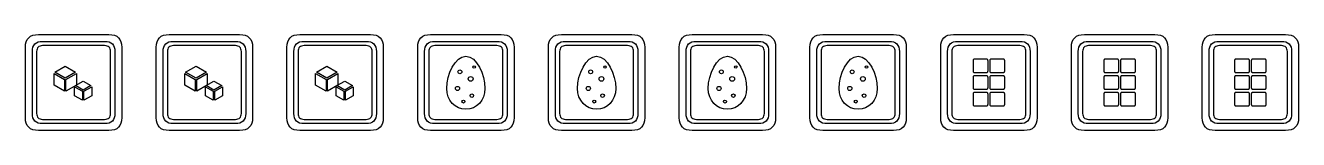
# Model space of a CAD drawing. Extents: x 4 to 289, y 4 to 30.
# Drawn here: x 140.8 to 288.8, y 19.2 to 30.4 of the extents above; entities that cross this region are included whole.
import ezdxf

# ---------------------------------------------------------------- set-up
doc = ezdxf.new("R2010")
doc.units = 0
doc.layers.add('CUT', color=1, linetype='CONTINUOUS')
doc.layers.add('RASTER', color=7, linetype='CONTINUOUS')

msp = doc.modelspace()

# ---------------------------------------------------------------- linework, layer by layer
at = {"layer": 'CUT'}
for points in [[(140.8, 28.9), (140.823, 29.252), (140.894, 29.556), (141.011, 29.814), (141.175, 30.025), (141.386, 30.189), (141.644, 30.306), (141.948, 30.377), (142.3, 30.4), (150.5, 30.4), (150.852, 30.377), (151.156, 30.306), (151.414, 30.189), (151.625, 30.025), (151.789, 29.814), (151.906, 29.556), (151.977, 29.252), (152, 28.9), (152, 20.7), (151.977, 20.348), (151.906, 20.044), (151.789, 19.786), (151.625, 19.575), (151.414, 19.411), (151.156, 19.294), (150.852, 19.223), (150.5, 19.2), (142.3, 19.2), (141.948, 19.223), (141.644, 19.294), (141.386, 19.411), (141.175, 19.575), (141.011, 19.786), (140.894, 20.044), (140.823, 20.348), (140.8, 20.7)], [(156, 28.9), (156.023, 29.252), (156.094, 29.556), (156.211, 29.814), (156.375, 30.025), (156.586, 30.189), (156.844, 30.306), (157.148, 30.377), (157.5, 30.4), (165.7, 30.4), (166.052, 30.377), (166.356, 30.306), (166.614, 30.189), (166.825, 30.025), (166.989, 29.814), (167.106, 29.556), (167.177, 29.252), (167.2, 28.9), (167.2, 20.7), (167.177, 20.348), (167.106, 20.044), (166.989, 19.786), (166.825, 19.575), (166.614, 19.411), (166.356, 19.294), (166.052, 19.223), (165.7, 19.2), (157.5, 19.2), (157.148, 19.223), (156.844, 19.294), (156.586, 19.411), (156.375, 19.575), (156.211, 19.786), (156.094, 20.044), (156.023, 20.348), (156, 20.7)], [(171.2, 28.9), (171.223, 29.252), (171.294, 29.556), (171.411, 29.814), (171.575, 30.025), (171.786, 30.189), (172.044, 30.306), (172.348, 30.377), (172.7, 30.4), (180.9, 30.4), (181.252, 30.377), (181.556, 30.306), (181.814, 30.189), (182.025, 30.025), (182.189, 29.814), (182.306, 29.556), (182.377, 29.252), (182.4, 28.9), (182.4, 20.7), (182.377, 20.348), (182.306, 20.044), (182.189, 19.786), (182.025, 19.575), (181.814, 19.411), (181.556, 19.294), (181.252, 19.223), (180.9, 19.2), (172.7, 19.2), (172.348, 19.223), (172.044, 19.294), (171.786, 19.411), (171.575, 19.575), (171.411, 19.786), (171.294, 20.044), (171.223, 20.348), (171.2, 20.7)], [(186.4, 28.9), (186.423, 29.252), (186.494, 29.556), (186.611, 29.814), (186.775, 30.025), (186.986, 30.189), (187.244, 30.306), (187.548, 30.377), (187.9, 30.4), (196.1, 30.4), (196.452, 30.377), (196.756, 30.306), (197.014, 30.189), (197.225, 30.025), (197.389, 29.814), (197.506, 29.556), (197.577, 29.252), (197.6, 28.9), (197.6, 20.7), (197.577, 20.348), (197.506, 20.044), (197.389, 19.786), (197.225, 19.575), (197.014, 19.411), (196.756, 19.294), (196.452, 19.223), (196.1, 19.2), (187.9, 19.2), (187.548, 19.223), (187.244, 19.294), (186.986, 19.411), (186.775, 19.575), (186.611, 19.786), (186.494, 20.044), (186.423, 20.348), (186.4, 20.7)], [(201.6, 28.9), (201.623, 29.252), (201.694, 29.556), (201.811, 29.814), (201.975, 30.025), (202.186, 30.189), (202.444, 30.306), (202.748, 30.377), (203.1, 30.4), (211.3, 30.4), (211.652, 30.377), (211.956, 30.306), (212.214, 30.189), (212.425, 30.025), (212.589, 29.814), (212.706, 29.556), (212.777, 29.252), (212.8, 28.9), (212.8, 20.7), (212.777, 20.348), (212.706, 20.044), (212.589, 19.786), (212.425, 19.575), (212.214, 19.411), (211.956, 19.294), (211.652, 19.223), (211.3, 19.2), (203.1, 19.2), (202.748, 19.223), (202.444, 19.294), (202.186, 19.411), (201.975, 19.575), (201.811, 19.786), (201.694, 20.044), (201.623, 20.348), (201.6, 20.7)], [(216.8, 28.9), (216.823, 29.252), (216.894, 29.556), (217.011, 29.814), (217.175, 30.025), (217.386, 30.189), (217.644, 30.306), (217.948, 30.377), (218.3, 30.4), (226.5, 30.4), (226.852, 30.377), (227.156, 30.306), (227.414, 30.189), (227.625, 30.025), (227.789, 29.814), (227.906, 29.556), (227.977, 29.252), (228, 28.9), (228, 20.7), (227.977, 20.348), (227.906, 20.044), (227.789, 19.786), (227.625, 19.575), (227.414, 19.411), (227.156, 19.294), (226.852, 19.223), (226.5, 19.2), (218.3, 19.2), (217.948, 19.223), (217.644, 19.294), (217.386, 19.411), (217.175, 19.575), (217.011, 19.786), (216.894, 20.044), (216.823, 20.348), (216.8, 20.7)], [(232, 28.9), (232.023, 29.252), (232.094, 29.556), (232.211, 29.814), (232.375, 30.025), (232.586, 30.189), (232.844, 30.306), (233.148, 30.377), (233.5, 30.4), (241.7, 30.4), (242.052, 30.377), (242.356, 30.306), (242.614, 30.189), (242.825, 30.025), (242.989, 29.814), (243.106, 29.556), (243.177, 29.252), (243.2, 28.9), (243.2, 20.7), (243.177, 20.348), (243.106, 20.044), (242.989, 19.786), (242.825, 19.575), (242.614, 19.411), (242.356, 19.294), (242.052, 19.223), (241.7, 19.2), (233.5, 19.2), (233.148, 19.223), (232.844, 19.294), (232.586, 19.411), (232.375, 19.575), (232.211, 19.786), (232.094, 20.044), (232.023, 20.348), (232, 20.7)], [(247.2, 28.9), (247.223, 29.252), (247.294, 29.556), (247.411, 29.814), (247.575, 30.025), (247.786, 30.189), (248.044, 30.306), (248.348, 30.377), (248.7, 30.4), (256.9, 30.4), (257.252, 30.377), (257.556, 30.306), (257.814, 30.189), (258.025, 30.025), (258.189, 29.814), (258.306, 29.556), (258.377, 29.252), (258.4, 28.9), (258.4, 20.7), (258.377, 20.348), (258.306, 20.044), (258.189, 19.786), (258.025, 19.575), (257.814, 19.411), (257.556, 19.294), (257.252, 19.223), (256.9, 19.2), (248.7, 19.2), (248.348, 19.223), (248.044, 19.294), (247.786, 19.411), (247.575, 19.575), (247.411, 19.786), (247.294, 20.044), (247.223, 20.348), (247.2, 20.7)], [(262.4, 28.9), (262.423, 29.252), (262.494, 29.556), (262.611, 29.814), (262.775, 30.025), (262.986, 30.189), (263.244, 30.306), (263.548, 30.377), (263.9, 30.4), (272.1, 30.4), (272.452, 30.377), (272.756, 30.306), (273.014, 30.189), (273.225, 30.025), (273.389, 29.814), (273.506, 29.556), (273.577, 29.252), (273.6, 28.9), (273.6, 20.7), (273.577, 20.348), (273.506, 20.044), (273.389, 19.786), (273.225, 19.575), (273.014, 19.411), (272.756, 19.294), (272.452, 19.223), (272.1, 19.2), (263.9, 19.2), (263.548, 19.223), (263.244, 19.294), (262.986, 19.411), (262.775, 19.575), (262.611, 19.786), (262.494, 20.044), (262.423, 20.348), (262.4, 20.7)], [(277.6, 28.9), (277.623, 29.252), (277.694, 29.556), (277.811, 29.814), (277.975, 30.025), (278.186, 30.189), (278.444, 30.306), (278.748, 30.377), (279.1, 30.4), (287.3, 30.4), (287.652, 30.377), (287.956, 30.306), (288.214, 30.189), (288.425, 30.025), (288.589, 29.814), (288.706, 29.556), (288.777, 29.252), (288.8, 28.9), (288.8, 20.7), (288.777, 20.348), (288.706, 20.044), (288.589, 19.786), (288.425, 19.575), (288.214, 19.411), (287.956, 19.294), (287.652, 19.223), (287.3, 19.2), (279.1, 19.2), (278.748, 19.223), (278.444, 19.294), (278.186, 19.411), (277.975, 19.575), (277.811, 19.786), (277.694, 20.044), (277.623, 20.348), (277.6, 20.7)]]:
    msp.add_lwpolyline(points, close=True, dxfattribs=at)
at = {"layer": 'RASTER'}
for points in [[(141.6, 28.4), (141.619, 28.681), (141.675, 28.925), (141.769, 29.131), (141.9, 29.3), (142.069, 29.431), (142.275, 29.525), (142.519, 29.581), (142.8, 29.6), (150, 29.6), (150.281, 29.581), (150.525, 29.525), (150.731, 29.431), (150.9, 29.3), (151.031, 29.131), (151.125, 28.925), (151.181, 28.681), (151.2, 28.4), (151.2, 21.2), (151.181, 20.919), (151.125, 20.675), (151.031, 20.469), (150.9, 20.3), (150.731, 20.169), (150.525, 20.075), (150.281, 20.019), (150, 20), (142.8, 20), (142.519, 20.019), (142.275, 20.075), (142.069, 20.169), (141.9, 20.3), (141.769, 20.469), (141.675, 20.675), (141.619, 20.919), (141.6, 21.2)], [(156.8, 28.4), (156.819, 28.681), (156.875, 28.925), (156.969, 29.131), (157.1, 29.3), (157.269, 29.431), (157.475, 29.525), (157.719, 29.581), (158, 29.6), (165.2, 29.6), (165.481, 29.581), (165.725, 29.525), (165.931, 29.431), (166.1, 29.3), (166.231, 29.131), (166.325, 28.925), (166.381, 28.681), (166.4, 28.4), (166.4, 21.2), (166.381, 20.919), (166.325, 20.675), (166.231, 20.469), (166.1, 20.3), (165.931, 20.169), (165.725, 20.075), (165.481, 20.019), (165.2, 20), (158, 20), (157.719, 20.019), (157.475, 20.075), (157.269, 20.169), (157.1, 20.3), (156.969, 20.469), (156.875, 20.675), (156.819, 20.919), (156.8, 21.2)], [(172, 28.4), (172.019, 28.681), (172.075, 28.925), (172.169, 29.131), (172.3, 29.3), (172.469, 29.431), (172.675, 29.525), (172.919, 29.581), (173.2, 29.6), (180.4, 29.6), (180.681, 29.581), (180.925, 29.525), (181.131, 29.431), (181.3, 29.3), (181.431, 29.131), (181.525, 28.925), (181.581, 28.681), (181.6, 28.4), (181.6, 21.2), (181.581, 20.919), (181.525, 20.675), (181.431, 20.469), (181.3, 20.3), (181.131, 20.169), (180.925, 20.075), (180.681, 20.019), (180.4, 20), (173.2, 20), (172.919, 20.019), (172.675, 20.075), (172.469, 20.169), (172.3, 20.3), (172.169, 20.469), (172.075, 20.675), (172.019, 20.919), (172, 21.2)], [(187.2, 28.4), (187.219, 28.681), (187.275, 28.925), (187.369, 29.131), (187.5, 29.3), (187.669, 29.431), (187.875, 29.525), (188.119, 29.581), (188.4, 29.6), (195.6, 29.6), (195.881, 29.581), (196.125, 29.525), (196.331, 29.431), (196.5, 29.3), (196.631, 29.131), (196.725, 28.925), (196.781, 28.681), (196.8, 28.4), (196.8, 21.2), (196.781, 20.919), (196.725, 20.675), (196.631, 20.469), (196.5, 20.3), (196.331, 20.169), (196.125, 20.075), (195.881, 20.019), (195.6, 20), (188.4, 20), (188.119, 20.019), (187.875, 20.075), (187.669, 20.169), (187.5, 20.3), (187.369, 20.469), (187.275, 20.675), (187.219, 20.919), (187.2, 21.2)], [(202.4, 28.4), (202.419, 28.681), (202.475, 28.925), (202.569, 29.131), (202.7, 29.3), (202.869, 29.431), (203.075, 29.525), (203.319, 29.581), (203.6, 29.6), (210.8, 29.6), (211.081, 29.581), (211.325, 29.525), (211.531, 29.431), (211.7, 29.3), (211.831, 29.131), (211.925, 28.925), (211.981, 28.681), (212, 28.4), (212, 21.2), (211.981, 20.919), (211.925, 20.675), (211.831, 20.469), (211.7, 20.3), (211.531, 20.169), (211.325, 20.075), (211.081, 20.019), (210.8, 20), (203.6, 20), (203.319, 20.019), (203.075, 20.075), (202.869, 20.169), (202.7, 20.3), (202.569, 20.469), (202.475, 20.675), (202.419, 20.919), (202.4, 21.2)], [(217.6, 28.4), (217.619, 28.681), (217.675, 28.925), (217.769, 29.131), (217.9, 29.3), (218.069, 29.431), (218.275, 29.525), (218.519, 29.581), (218.8, 29.6), (226, 29.6), (226.281, 29.581), (226.525, 29.525), (226.731, 29.431), (226.9, 29.3), (227.031, 29.131), (227.125, 28.925), (227.181, 28.681), (227.2, 28.4), (227.2, 21.2), (227.181, 20.919), (227.125, 20.675), (227.031, 20.469), (226.9, 20.3), (226.731, 20.169), (226.525, 20.075), (226.281, 20.019), (226, 20), (218.8, 20), (218.519, 20.019), (218.275, 20.075), (218.069, 20.169), (217.9, 20.3), (217.769, 20.469), (217.675, 20.675), (217.619, 20.919), (217.6, 21.2)], [(232.8, 28.4), (232.819, 28.681), (232.875, 28.925), (232.969, 29.131), (233.1, 29.3), (233.269, 29.431), (233.475, 29.525), (233.719, 29.581), (234, 29.6), (241.2, 29.6), (241.481, 29.581), (241.725, 29.525), (241.931, 29.431), (242.1, 29.3), (242.231, 29.131), (242.325, 28.925), (242.381, 28.681), (242.4, 28.4), (242.4, 21.2), (242.381, 20.919), (242.325, 20.675), (242.231, 20.469), (242.1, 20.3), (241.931, 20.169), (241.725, 20.075), (241.481, 20.019), (241.2, 20), (234, 20), (233.719, 20.019), (233.475, 20.075), (233.269, 20.169), (233.1, 20.3), (232.969, 20.469), (232.875, 20.675), (232.819, 20.919), (232.8, 21.2)], [(248, 28.4), (248.019, 28.681), (248.075, 28.925), (248.169, 29.131), (248.3, 29.3), (248.469, 29.431), (248.675, 29.525), (248.919, 29.581), (249.2, 29.6), (256.4, 29.6), (256.681, 29.581), (256.925, 29.525), (257.131, 29.431), (257.3, 29.3), (257.431, 29.131), (257.525, 28.925), (257.581, 28.681), (257.6, 28.4), (257.6, 21.2), (257.581, 20.919), (257.525, 20.675), (257.431, 20.469), (257.3, 20.3), (257.131, 20.169), (256.925, 20.075), (256.681, 20.019), (256.4, 20), (249.2, 20), (248.919, 20.019), (248.675, 20.075), (248.469, 20.169), (248.3, 20.3), (248.169, 20.469), (248.075, 20.675), (248.019, 20.919), (248, 21.2)], [(263.2, 28.4), (263.219, 28.681), (263.275, 28.925), (263.369, 29.131), (263.5, 29.3), (263.669, 29.431), (263.875, 29.525), (264.119, 29.581), (264.4, 29.6), (271.6, 29.6), (271.881, 29.581), (272.125, 29.525), (272.331, 29.431), (272.5, 29.3), (272.631, 29.131), (272.725, 28.925), (272.781, 28.681), (272.8, 28.4), (272.8, 21.2), (272.781, 20.919), (272.725, 20.675), (272.631, 20.469), (272.5, 20.3), (272.331, 20.169), (272.125, 20.075), (271.881, 20.019), (271.6, 20), (264.4, 20), (264.119, 20.019), (263.875, 20.075), (263.669, 20.169), (263.5, 20.3), (263.369, 20.469), (263.275, 20.675), (263.219, 20.919), (263.2, 21.2)], [(278.4, 28.4), (278.419, 28.681), (278.475, 28.925), (278.569, 29.131), (278.7, 29.3), (278.869, 29.431), (279.075, 29.525), (279.319, 29.581), (279.6, 29.6), (286.8, 29.6), (287.081, 29.581), (287.325, 29.525), (287.531, 29.431), (287.7, 29.3), (287.831, 29.131), (287.925, 28.925), (287.981, 28.681), (288, 28.4), (288, 21.2), (287.981, 20.919), (287.925, 20.675), (287.831, 20.469), (287.7, 20.3), (287.531, 20.169), (287.325, 20.075), (287.081, 20.019), (286.8, 20), (279.6, 20), (279.319, 20.019), (279.075, 20.075), (278.869, 20.169), (278.7, 20.3), (278.569, 20.469), (278.475, 20.675), (278.419, 20.919), (278.4, 21.2)], [(142.1, 28.4), (142.1, 21.2), (142.111, 21.036), (142.144, 20.894), (142.198, 20.773), (142.275, 20.675), (142.373, 20.598), (142.494, 20.544), (142.636, 20.511), (142.8, 20.5), (150, 20.5), (150.164, 20.511), (150.306, 20.544), (150.427, 20.598), (150.525, 20.675), (150.602, 20.773), (150.656, 20.894), (150.689, 21.036), (150.7, 21.2), (150.7, 28.4), (150.689, 28.564), (150.656, 28.706), (150.602, 28.827), (150.525, 28.925), (150.427, 29.002), (150.306, 29.056), (150.164, 29.089), (150, 29.1), (142.8, 29.1), (142.636, 29.089), (142.494, 29.056), (142.373, 29.002), (142.275, 28.925), (142.198, 28.827), (142.144, 28.706), (142.111, 28.564), (142.1, 28.4)], [(157.3, 28.4), (157.3, 21.2), (157.311, 21.036), (157.344, 20.894), (157.398, 20.773), (157.475, 20.675), (157.573, 20.598), (157.694, 20.544), (157.836, 20.511), (158, 20.5), (165.2, 20.5), (165.364, 20.511), (165.506, 20.544), (165.627, 20.598), (165.725, 20.675), (165.802, 20.773), (165.856, 20.894), (165.889, 21.036), (165.9, 21.2), (165.9, 28.4), (165.889, 28.564), (165.856, 28.706), (165.802, 28.827), (165.725, 28.925), (165.627, 29.002), (165.506, 29.056), (165.364, 29.089), (165.2, 29.1), (158, 29.1), (157.836, 29.089), (157.694, 29.056), (157.573, 29.002), (157.475, 28.925), (157.398, 28.827), (157.344, 28.706), (157.311, 28.564), (157.3, 28.4)], [(172.5, 28.4), (172.5, 21.2), (172.511, 21.036), (172.544, 20.894), (172.598, 20.773), (172.675, 20.675), (172.773, 20.598), (172.894, 20.544), (173.036, 20.511), (173.2, 20.5), (180.4, 20.5), (180.564, 20.511), (180.706, 20.544), (180.827, 20.598), (180.925, 20.675), (181.002, 20.773), (181.056, 20.894), (181.089, 21.036), (181.1, 21.2), (181.1, 28.4), (181.089, 28.564), (181.056, 28.706), (181.002, 28.827), (180.925, 28.925), (180.827, 29.002), (180.706, 29.056), (180.564, 29.089), (180.4, 29.1), (173.2, 29.1), (173.036, 29.089), (172.894, 29.056), (172.773, 29.002), (172.675, 28.925), (172.598, 28.827), (172.544, 28.706), (172.511, 28.564), (172.5, 28.4)], [(187.7, 28.4), (187.7, 21.2), (187.711, 21.036), (187.744, 20.894), (187.798, 20.773), (187.875, 20.675), (187.973, 20.598), (188.094, 20.544), (188.236, 20.511), (188.4, 20.5), (195.6, 20.5), (195.764, 20.511), (195.906, 20.544), (196.027, 20.598), (196.125, 20.675), (196.202, 20.773), (196.256, 20.894), (196.289, 21.036), (196.3, 21.2), (196.3, 28.4), (196.289, 28.564), (196.256, 28.706), (196.202, 28.827), (196.125, 28.925), (196.027, 29.002), (195.906, 29.056), (195.764, 29.089), (195.6, 29.1), (188.4, 29.1), (188.236, 29.089), (188.094, 29.056), (187.973, 29.002), (187.875, 28.925), (187.798, 28.827), (187.744, 28.706), (187.711, 28.564), (187.7, 28.4)], [(202.9, 28.4), (202.9, 21.2), (202.911, 21.036), (202.944, 20.894), (202.998, 20.773), (203.075, 20.675), (203.173, 20.598), (203.294, 20.544), (203.436, 20.511), (203.6, 20.5), (210.8, 20.5), (210.964, 20.511), (211.106, 20.544), (211.227, 20.598), (211.325, 20.675), (211.402, 20.773), (211.456, 20.894), (211.489, 21.036), (211.5, 21.2), (211.5, 28.4), (211.489, 28.564), (211.456, 28.706), (211.402, 28.827), (211.325, 28.925), (211.227, 29.002), (211.106, 29.056), (210.964, 29.089), (210.8, 29.1), (203.6, 29.1), (203.436, 29.089), (203.294, 29.056), (203.173, 29.002), (203.075, 28.925), (202.998, 28.827), (202.944, 28.706), (202.911, 28.564), (202.9, 28.4)], [(218.1, 28.4), (218.1, 21.2), (218.111, 21.036), (218.144, 20.894), (218.198, 20.773), (218.275, 20.675), (218.373, 20.598), (218.494, 20.544), (218.636, 20.511), (218.8, 20.5), (226, 20.5), (226.164, 20.511), (226.306, 20.544), (226.427, 20.598), (226.525, 20.675), (226.602, 20.773), (226.656, 20.894), (226.689, 21.036), (226.7, 21.2), (226.7, 28.4), (226.689, 28.564), (226.656, 28.706), (226.602, 28.827), (226.525, 28.925), (226.427, 29.002), (226.306, 29.056), (226.164, 29.089), (226, 29.1), (218.8, 29.1), (218.636, 29.089), (218.494, 29.056), (218.373, 29.002), (218.275, 28.925), (218.198, 28.827), (218.144, 28.706), (218.111, 28.564), (218.1, 28.4)], [(233.3, 28.4), (233.3, 21.2), (233.311, 21.036), (233.344, 20.894), (233.398, 20.773), (233.475, 20.675), (233.573, 20.598), (233.694, 20.544), (233.836, 20.511), (234, 20.5), (241.2, 20.5), (241.364, 20.511), (241.506, 20.544), (241.627, 20.598), (241.725, 20.675), (241.802, 20.773), (241.856, 20.894), (241.889, 21.036), (241.9, 21.2), (241.9, 28.4), (241.889, 28.564), (241.856, 28.706), (241.802, 28.827), (241.725, 28.925), (241.627, 29.002), (241.506, 29.056), (241.364, 29.089), (241.2, 29.1), (234, 29.1), (233.836, 29.089), (233.694, 29.056), (233.573, 29.002), (233.475, 28.925), (233.398, 28.827), (233.344, 28.706), (233.311, 28.564), (233.3, 28.4)], [(248.5, 28.4), (248.5, 21.2), (248.511, 21.036), (248.544, 20.894), (248.598, 20.773), (248.675, 20.675), (248.773, 20.598), (248.894, 20.544), (249.036, 20.511), (249.2, 20.5), (256.4, 20.5), (256.564, 20.511), (256.706, 20.544), (256.827, 20.598), (256.925, 20.675), (257.002, 20.773), (257.056, 20.894), (257.089, 21.036), (257.1, 21.2), (257.1, 28.4), (257.089, 28.564), (257.056, 28.706), (257.002, 28.827), (256.925, 28.925), (256.827, 29.002), (256.706, 29.056), (256.564, 29.089), (256.4, 29.1), (249.2, 29.1), (249.036, 29.089), (248.894, 29.056), (248.773, 29.002), (248.675, 28.925), (248.598, 28.827), (248.544, 28.706), (248.511, 28.564), (248.5, 28.4)], [(263.7, 28.4), (263.7, 21.2), (263.711, 21.036), (263.744, 20.894), (263.798, 20.773), (263.875, 20.675), (263.973, 20.598), (264.094, 20.544), (264.236, 20.511), (264.4, 20.5), (271.6, 20.5), (271.764, 20.511), (271.906, 20.544), (272.027, 20.598), (272.125, 20.675), (272.202, 20.773), (272.256, 20.894), (272.289, 21.036), (272.3, 21.2), (272.3, 28.4), (272.289, 28.564), (272.256, 28.706), (272.202, 28.827), (272.125, 28.925), (272.027, 29.002), (271.906, 29.056), (271.764, 29.089), (271.6, 29.1), (264.4, 29.1), (264.236, 29.089), (264.094, 29.056), (263.973, 29.002), (263.875, 28.925), (263.798, 28.827), (263.744, 28.706), (263.711, 28.564), (263.7, 28.4)], [(278.9, 28.4), (278.9, 21.2), (278.911, 21.036), (278.944, 20.894), (278.998, 20.773), (279.075, 20.675), (279.173, 20.598), (279.294, 20.544), (279.436, 20.511), (279.6, 20.5), (286.8, 20.5), (286.964, 20.511), (287.106, 20.544), (287.227, 20.598), (287.325, 20.675), (287.402, 20.773), (287.456, 20.894), (287.489, 21.036), (287.5, 21.2), (287.5, 28.4), (287.489, 28.564), (287.456, 28.706), (287.402, 28.827), (287.325, 28.925), (287.227, 29.002), (287.106, 29.056), (286.964, 29.089), (286.8, 29.1), (279.6, 29.1), (279.436, 29.089), (279.294, 29.056), (279.173, 29.002), (279.075, 28.925), (278.998, 28.827), (278.944, 28.706), (278.911, 28.564), (278.9, 28.4)], [(145.428, 26.703), (146.636, 26.008), (145.428, 25.314), (144.22, 26.008)], [(160.628, 26.703), (161.836, 26.008), (160.628, 25.314), (159.42, 26.008)], [(175.828, 26.703), (177.036, 26.008), (175.828, 25.314), (174.62, 26.008)], [(192, 27.855), (192.454, 27.763), (192.875, 27.504), (193.252, 27.108), (193.58, 26.605), (193.849, 26.024), (194.051, 25.395), (194.178, 24.745), (194.222, 24.106), (194.178, 23.602), (194.051, 23.14), (193.849, 22.726), (193.58, 22.37), (193.252, 22.078), (192.875, 21.86), (192.454, 21.723), (192, 21.675), (191.546, 21.723), (191.125, 21.86), (190.748, 22.078), (190.42, 22.37), (190.151, 22.726), (189.949, 23.14), (189.822, 23.602), (189.778, 24.106), (189.822, 24.745), (189.949, 25.395), (190.151, 26.024), (190.42, 26.605), (190.748, 27.108), (191.125, 27.504), (191.546, 27.763), (192, 27.855)], [(207.2, 27.855), (207.654, 27.763), (208.075, 27.504), (208.452, 27.108), (208.78, 26.605), (209.049, 26.024), (209.251, 25.395), (209.378, 24.745), (209.422, 24.106), (209.378, 23.602), (209.251, 23.14), (209.049, 22.726), (208.78, 22.37), (208.452, 22.078), (208.075, 21.86), (207.654, 21.723), (207.2, 21.675), (206.746, 21.723), (206.325, 21.86), (205.948, 22.078), (205.62, 22.37), (205.351, 22.726), (205.149, 23.14), (205.022, 23.602), (204.978, 24.106), (205.022, 24.745), (205.149, 25.395), (205.351, 26.024), (205.62, 26.605), (205.948, 27.108), (206.325, 27.504), (206.746, 27.763), (207.2, 27.855)], [(222.4, 27.855), (222.854, 27.763), (223.275, 27.504), (223.652, 27.108), (223.98, 26.605), (224.249, 26.024), (224.451, 25.395), (224.578, 24.745), (224.622, 24.106), (224.578, 23.602), (224.451, 23.14), (224.249, 22.726), (223.98, 22.37), (223.652, 22.078), (223.275, 21.86), (222.854, 21.723), (222.4, 21.675), (221.946, 21.723), (221.525, 21.86), (221.148, 22.078), (220.82, 22.37), (220.551, 22.726), (220.349, 23.14), (220.222, 23.602), (220.178, 24.106), (220.222, 24.745), (220.349, 25.395), (220.551, 26.024), (220.82, 26.605), (221.148, 27.108), (221.525, 27.504), (221.946, 27.763), (222.4, 27.855)], [(237.6, 27.855), (238.054, 27.763), (238.475, 27.504), (238.852, 27.108), (239.18, 26.605), (239.449, 26.024), (239.651, 25.395), (239.778, 24.745), (239.822, 24.106), (239.778, 23.602), (239.651, 23.14), (239.449, 22.726), (239.18, 22.37), (238.852, 22.078), (238.475, 21.86), (238.054, 21.723), (237.6, 21.675), (237.146, 21.723), (236.725, 21.86), (236.348, 22.078), (236.02, 22.37), (235.751, 22.726), (235.549, 23.14), (235.422, 23.602), (235.378, 24.106), (235.422, 24.745), (235.549, 25.395), (235.751, 26.024), (236.02, 26.605), (236.348, 27.108), (236.725, 27.504), (237.146, 27.763), (237.6, 27.855)], [(250.995, 27.369), (250.998, 27.418), (251.008, 27.46), (251.024, 27.496), (251.047, 27.526), (251.076, 27.548), (251.112, 27.565), (251.154, 27.574), (251.203, 27.578), (252.453, 27.578), (252.502, 27.574), (252.544, 27.565), (252.58, 27.548), (252.609, 27.526), (252.632, 27.496), (252.648, 27.46), (252.658, 27.418), (252.661, 27.369), (252.661, 26.119), (252.658, 26.071), (252.648, 26.028), (252.632, 25.992), (252.609, 25.963), (252.58, 25.94), (252.544, 25.924), (252.502, 25.914), (252.453, 25.911), (251.203, 25.911), (251.154, 25.914), (251.112, 25.924), (251.076, 25.94), (251.047, 25.963), (251.024, 25.992), (251.008, 26.028), (250.998, 26.071), (250.995, 26.119)], [(252.939, 27.369), (252.942, 27.418), (252.952, 27.46), (252.968, 27.496), (252.991, 27.526), (253.02, 27.548), (253.056, 27.565), (253.098, 27.574), (253.147, 27.578), (254.397, 27.578), (254.446, 27.574), (254.488, 27.565), (254.524, 27.548), (254.553, 27.526), (254.576, 27.496), (254.592, 27.46), (254.602, 27.418), (254.605, 27.369), (254.605, 26.119), (254.602, 26.071), (254.592, 26.028), (254.576, 25.992), (254.553, 25.963), (254.524, 25.94), (254.488, 25.924), (254.446, 25.914), (254.397, 25.911), (253.147, 25.911), (253.098, 25.914), (253.056, 25.924), (253.02, 25.94), (252.991, 25.963), (252.968, 25.992), (252.952, 26.028), (252.942, 26.071), (252.939, 26.119)], [(266.195, 27.369), (266.198, 27.418), (266.208, 27.46), (266.224, 27.496), (266.247, 27.526), (266.276, 27.548), (266.312, 27.565), (266.354, 27.574), (266.403, 27.578), (267.653, 27.578), (267.702, 27.574), (267.744, 27.565), (267.78, 27.548), (267.809, 27.526), (267.832, 27.496), (267.848, 27.46), (267.858, 27.418), (267.861, 27.369), (267.861, 26.119), (267.858, 26.071), (267.848, 26.028), (267.832, 25.992), (267.809, 25.963), (267.78, 25.94), (267.744, 25.924), (267.702, 25.914), (267.653, 25.911), (266.403, 25.911), (266.354, 25.914), (266.312, 25.924), (266.276, 25.94), (266.247, 25.963), (266.224, 25.992), (266.208, 26.028), (266.198, 26.071), (266.195, 26.119)], [(268.139, 27.369), (268.142, 27.418), (268.152, 27.46), (268.168, 27.496), (268.191, 27.526), (268.22, 27.548), (268.256, 27.565), (268.298, 27.574), (268.347, 27.578), (269.597, 27.578), (269.646, 27.574), (269.688, 27.565), (269.724, 27.548), (269.753, 27.526), (269.776, 27.496), (269.792, 27.46), (269.802, 27.418), (269.805, 27.369), (269.805, 26.119), (269.802, 26.071), (269.792, 26.028), (269.776, 25.992), (269.753, 25.963), (269.724, 25.94), (269.688, 25.924), (269.646, 25.914), (269.597, 25.911), (268.347, 25.911), (268.298, 25.914), (268.256, 25.924), (268.22, 25.94), (268.191, 25.963), (268.168, 25.992), (268.152, 26.028), (268.142, 26.071), (268.139, 26.119)], [(281.395, 27.369), (281.398, 27.418), (281.408, 27.46), (281.424, 27.496), (281.447, 27.526), (281.476, 27.548), (281.512, 27.565), (281.554, 27.574), (281.603, 27.578), (282.853, 27.578), (282.902, 27.574), (282.944, 27.565), (282.98, 27.548), (283.009, 27.526), (283.032, 27.496), (283.048, 27.46), (283.058, 27.418), (283.061, 27.369), (283.061, 26.119), (283.058, 26.071), (283.048, 26.028), (283.032, 25.992), (283.009, 25.963), (282.98, 25.94), (282.944, 25.924), (282.902, 25.914), (282.853, 25.911), (281.603, 25.911), (281.554, 25.914), (281.512, 25.924), (281.476, 25.94), (281.447, 25.963), (281.424, 25.992), (281.408, 26.028), (281.398, 26.071), (281.395, 26.119)], [(283.339, 27.369), (283.342, 27.418), (283.352, 27.46), (283.368, 27.496), (283.391, 27.526), (283.42, 27.548), (283.456, 27.565), (283.498, 27.574), (283.547, 27.578), (284.797, 27.578), (284.846, 27.574), (284.888, 27.565), (284.924, 27.548), (284.953, 27.526), (284.976, 27.496), (284.992, 27.46), (285.002, 27.418), (285.005, 27.369), (285.005, 26.119), (285.002, 26.071), (284.992, 26.028), (284.976, 25.992), (284.953, 25.963), (284.924, 25.94), (284.888, 25.924), (284.846, 25.914), (284.797, 25.911), (283.547, 25.911), (283.498, 25.914), (283.456, 25.924), (283.42, 25.94), (283.391, 25.963), (283.368, 25.992), (283.352, 26.028), (283.342, 26.071), (283.339, 26.119)], [(144.135, 25.862), (145.343, 25.168), (145.343, 23.779), (144.135, 24.474)], [(145.512, 25.168), (146.721, 25.862), (146.721, 24.474), (145.512, 23.779)], [(159.335, 25.862), (160.543, 25.168), (160.543, 23.779), (159.335, 24.474)], [(160.712, 25.168), (161.921, 25.862), (161.921, 24.474), (160.712, 23.779)], [(174.535, 25.862), (175.743, 25.168), (175.743, 23.779), (174.535, 24.474)], [(175.912, 25.168), (177.121, 25.862), (177.121, 24.474), (175.912, 23.779)], [(250.995, 25.425), (250.998, 25.474), (251.008, 25.516), (251.024, 25.552), (251.047, 25.581), (251.076, 25.604), (251.112, 25.62), (251.154, 25.63), (251.203, 25.633), (252.453, 25.633), (252.502, 25.63), (252.544, 25.62), (252.58, 25.604), (252.609, 25.581), (252.632, 25.552), (252.648, 25.516), (252.658, 25.474), (252.661, 25.425), (252.661, 24.175), (252.658, 24.126), (252.648, 24.084), (252.632, 24.048), (252.609, 24.019), (252.58, 23.996), (252.544, 23.98), (252.502, 23.97), (252.453, 23.967), (251.203, 23.967), (251.154, 23.97), (251.112, 23.98), (251.076, 23.996), (251.047, 24.019), (251.024, 24.048), (251.008, 24.084), (250.998, 24.126), (250.995, 24.175)], [(252.939, 25.425), (252.942, 25.474), (252.952, 25.516), (252.968, 25.552), (252.991, 25.581), (253.02, 25.604), (253.056, 25.62), (253.098, 25.63), (253.147, 25.633), (254.397, 25.633), (254.446, 25.63), (254.488, 25.62), (254.524, 25.604), (254.553, 25.581), (254.576, 25.552), (254.592, 25.516), (254.602, 25.474), (254.605, 25.425), (254.605, 24.175), (254.602, 24.126), (254.592, 24.084), (254.576, 24.048), (254.553, 24.019), (254.524, 23.996), (254.488, 23.98), (254.446, 23.97), (254.397, 23.967), (253.147, 23.967), (253.098, 23.97), (253.056, 23.98), (253.02, 23.996), (252.991, 24.019), (252.968, 24.048), (252.952, 24.084), (252.942, 24.126), (252.939, 24.175)], [(266.195, 25.425), (266.198, 25.474), (266.208, 25.516), (266.224, 25.552), (266.247, 25.581), (266.276, 25.604), (266.312, 25.62), (266.354, 25.63), (266.403, 25.633), (267.653, 25.633), (267.702, 25.63), (267.744, 25.62), (267.78, 25.604), (267.809, 25.581), (267.832, 25.552), (267.848, 25.516), (267.858, 25.474), (267.861, 25.425), (267.861, 24.175), (267.858, 24.126), (267.848, 24.084), (267.832, 24.048), (267.809, 24.019), (267.78, 23.996), (267.744, 23.98), (267.702, 23.97), (267.653, 23.967), (266.403, 23.967), (266.354, 23.97), (266.312, 23.98), (266.276, 23.996), (266.247, 24.019), (266.224, 24.048), (266.208, 24.084), (266.198, 24.126), (266.195, 24.175)], [(268.139, 25.425), (268.142, 25.474), (268.152, 25.516), (268.168, 25.552), (268.191, 25.581), (268.22, 25.604), (268.256, 25.62), (268.298, 25.63), (268.347, 25.633), (269.597, 25.633), (269.646, 25.63), (269.688, 25.62), (269.724, 25.604), (269.753, 25.581), (269.776, 25.552), (269.792, 25.516), (269.802, 25.474), (269.805, 25.425), (269.805, 24.175), (269.802, 24.126), (269.792, 24.084), (269.776, 24.048), (269.753, 24.019), (269.724, 23.996), (269.688, 23.98), (269.646, 23.97), (269.597, 23.967), (268.347, 23.967), (268.298, 23.97), (268.256, 23.98), (268.22, 23.996), (268.191, 24.019), (268.168, 24.048), (268.152, 24.084), (268.142, 24.126), (268.139, 24.175)], [(281.395, 25.425), (281.398, 25.474), (281.408, 25.516), (281.424, 25.552), (281.447, 25.581), (281.476, 25.604), (281.512, 25.62), (281.554, 25.63), (281.603, 25.633), (282.853, 25.633), (282.902, 25.63), (282.944, 25.62), (282.98, 25.604), (283.009, 25.581), (283.032, 25.552), (283.048, 25.516), (283.058, 25.474), (283.061, 25.425), (283.061, 24.175), (283.058, 24.126), (283.048, 24.084), (283.032, 24.048), (283.009, 24.019), (282.98, 23.996), (282.944, 23.98), (282.902, 23.97), (282.853, 23.967), (281.603, 23.967), (281.554, 23.97), (281.512, 23.98), (281.476, 23.996), (281.447, 24.019), (281.424, 24.048), (281.408, 24.084), (281.398, 24.126), (281.395, 24.175)], [(283.339, 25.425), (283.342, 25.474), (283.352, 25.516), (283.368, 25.552), (283.391, 25.581), (283.42, 25.604), (283.456, 25.62), (283.498, 25.63), (283.547, 25.633), (284.797, 25.633), (284.846, 25.63), (284.888, 25.62), (284.924, 25.604), (284.953, 25.581), (284.976, 25.552), (284.992, 25.516), (285.002, 25.474), (285.005, 25.425), (285.005, 24.175), (285.002, 24.126), (284.992, 24.084), (284.976, 24.048), (284.953, 24.019), (284.924, 23.996), (284.888, 23.98), (284.846, 23.97), (284.797, 23.967), (283.547, 23.967), (283.498, 23.97), (283.456, 23.98), (283.42, 23.996), (283.391, 24.019), (283.368, 24.048), (283.352, 24.084), (283.342, 24.126), (283.339, 24.175)], [(146.52, 24.3), (147.426, 23.779), (147.426, 22.738), (146.52, 23.258)], [(147.511, 24.967), (148.417, 24.446), (147.511, 23.925), (146.605, 24.446)], [(147.596, 23.779), (148.502, 24.3), (148.502, 23.258), (147.596, 22.738)], [(161.72, 24.3), (162.626, 23.779), (162.626, 22.738), (161.72, 23.258)], [(162.711, 24.967), (163.617, 24.446), (162.711, 23.925), (161.805, 24.446)], [(162.796, 23.779), (163.702, 24.3), (163.702, 23.258), (162.796, 22.738)], [(176.92, 24.3), (177.826, 23.779), (177.826, 22.738), (176.92, 23.258)], [(177.911, 24.967), (178.817, 24.446), (177.911, 23.925), (177.005, 24.446)], [(177.996, 23.779), (178.902, 24.3), (178.902, 23.258), (177.996, 22.738)], [(250.995, 23.481), (250.998, 23.529), (251.008, 23.572), (251.024, 23.608), (251.047, 23.637), (251.076, 23.66), (251.112, 23.676), (251.154, 23.686), (251.203, 23.689), (252.453, 23.689), (252.502, 23.686), (252.544, 23.676), (252.58, 23.66), (252.609, 23.637), (252.632, 23.608), (252.648, 23.572), (252.658, 23.529), (252.661, 23.481), (252.661, 22.231), (252.658, 22.182), (252.648, 22.14), (252.632, 22.104), (252.609, 22.074), (252.58, 22.052), (252.544, 22.035), (252.502, 22.026), (252.453, 22.022), (251.203, 22.022), (251.154, 22.026), (251.112, 22.035), (251.076, 22.052), (251.047, 22.074), (251.024, 22.104), (251.008, 22.14), (250.998, 22.182), (250.995, 22.231)], [(252.939, 23.481), (252.942, 23.529), (252.952, 23.572), (252.968, 23.608), (252.991, 23.637), (253.02, 23.66), (253.056, 23.676), (253.098, 23.686), (253.147, 23.689), (254.397, 23.689), (254.446, 23.686), (254.488, 23.676), (254.524, 23.66), (254.553, 23.637), (254.576, 23.608), (254.592, 23.572), (254.602, 23.529), (254.605, 23.481), (254.605, 22.231), (254.602, 22.182), (254.592, 22.14), (254.576, 22.104), (254.553, 22.074), (254.524, 22.052), (254.488, 22.035), (254.446, 22.026), (254.397, 22.022), (253.147, 22.022), (253.098, 22.026), (253.056, 22.035), (253.02, 22.052), (252.991, 22.074), (252.968, 22.104), (252.952, 22.14), (252.942, 22.182), (252.939, 22.231)], [(266.195, 23.481), (266.198, 23.529), (266.208, 23.572), (266.224, 23.608), (266.247, 23.637), (266.276, 23.66), (266.312, 23.676), (266.354, 23.686), (266.403, 23.689), (267.653, 23.689), (267.702, 23.686), (267.744, 23.676), (267.78, 23.66), (267.809, 23.637), (267.832, 23.608), (267.848, 23.572), (267.858, 23.529), (267.861, 23.481), (267.861, 22.231), (267.858, 22.182), (267.848, 22.14), (267.832, 22.104), (267.809, 22.074), (267.78, 22.052), (267.744, 22.035), (267.702, 22.026), (267.653, 22.022), (266.403, 22.022), (266.354, 22.026), (266.312, 22.035), (266.276, 22.052), (266.247, 22.074), (266.224, 22.104), (266.208, 22.14), (266.198, 22.182), (266.195, 22.231)], [(268.139, 23.481), (268.142, 23.529), (268.152, 23.572), (268.168, 23.608), (268.191, 23.637), (268.22, 23.66), (268.256, 23.676), (268.298, 23.686), (268.347, 23.689), (269.597, 23.689), (269.646, 23.686), (269.688, 23.676), (269.724, 23.66), (269.753, 23.637), (269.776, 23.608), (269.792, 23.572), (269.802, 23.529), (269.805, 23.481), (269.805, 22.231), (269.802, 22.182), (269.792, 22.14), (269.776, 22.104), (269.753, 22.074), (269.724, 22.052), (269.688, 22.035), (269.646, 22.026), (269.597, 22.022), (268.347, 22.022), (268.298, 22.026), (268.256, 22.035), (268.22, 22.052), (268.191, 22.074), (268.168, 22.104), (268.152, 22.14), (268.142, 22.182), (268.139, 22.231)], [(281.395, 23.481), (281.398, 23.529), (281.408, 23.572), (281.424, 23.608), (281.447, 23.637), (281.476, 23.66), (281.512, 23.676), (281.554, 23.686), (281.603, 23.689), (282.853, 23.689), (282.902, 23.686), (282.944, 23.676), (282.98, 23.66), (283.009, 23.637), (283.032, 23.608), (283.048, 23.572), (283.058, 23.529), (283.061, 23.481), (283.061, 22.231), (283.058, 22.182), (283.048, 22.14), (283.032, 22.104), (283.009, 22.074), (282.98, 22.052), (282.944, 22.035), (282.902, 22.026), (282.853, 22.022), (281.603, 22.022), (281.554, 22.026), (281.512, 22.035), (281.476, 22.052), (281.447, 22.074), (281.424, 22.104), (281.408, 22.14), (281.398, 22.182), (281.395, 22.231)], [(283.339, 23.481), (283.342, 23.529), (283.352, 23.572), (283.368, 23.608), (283.391, 23.637), (283.42, 23.66), (283.456, 23.676), (283.498, 23.686), (283.547, 23.689), (284.797, 23.689), (284.846, 23.686), (284.888, 23.676), (284.924, 23.66), (284.953, 23.637), (284.976, 23.608), (284.992, 23.572), (285.002, 23.529), (285.005, 23.481), (285.005, 22.231), (285.002, 22.182), (284.992, 22.14), (284.976, 22.104), (284.953, 22.074), (284.924, 22.052), (284.888, 22.035), (284.846, 22.026), (284.797, 22.022), (283.547, 22.022), (283.498, 22.026), (283.456, 22.035), (283.42, 22.052), (283.391, 22.074), (283.368, 22.104), (283.352, 22.14), (283.342, 22.182), (283.339, 22.231)]]:
    msp.add_lwpolyline(points, close=True, dxfattribs=at)
for centre, radius in [((192.972, 26.605), 0.153), ((208.172, 26.605), 0.153), ((223.372, 26.605), 0.153), ((238.572, 26.605), 0.153), ((191.306, 26.05), 0.222), ((192.556, 25.217), 0.278), ((206.506, 26.05), 0.222), ((207.756, 25.217), 0.278), ((221.706, 26.05), 0.222), ((222.956, 25.217), 0.278), ((236.906, 26.05), 0.222), ((238.156, 25.217), 0.278), ((191.028, 24.106), 0.243), ((206.228, 24.106), 0.243), ((221.428, 24.106), 0.243), ((236.628, 24.106), 0.243), ((191.722, 22.578), 0.174), ((192.694, 23.272), 0.208), ((206.922, 22.578), 0.174), ((207.894, 23.272), 0.208), ((222.122, 22.578), 0.174), ((223.094, 23.272), 0.208), ((237.322, 22.578), 0.174), ((238.294, 23.272), 0.208)]:
    msp.add_circle(centre, radius, dxfattribs=at)

doc.saveas('drawing.dxf')
